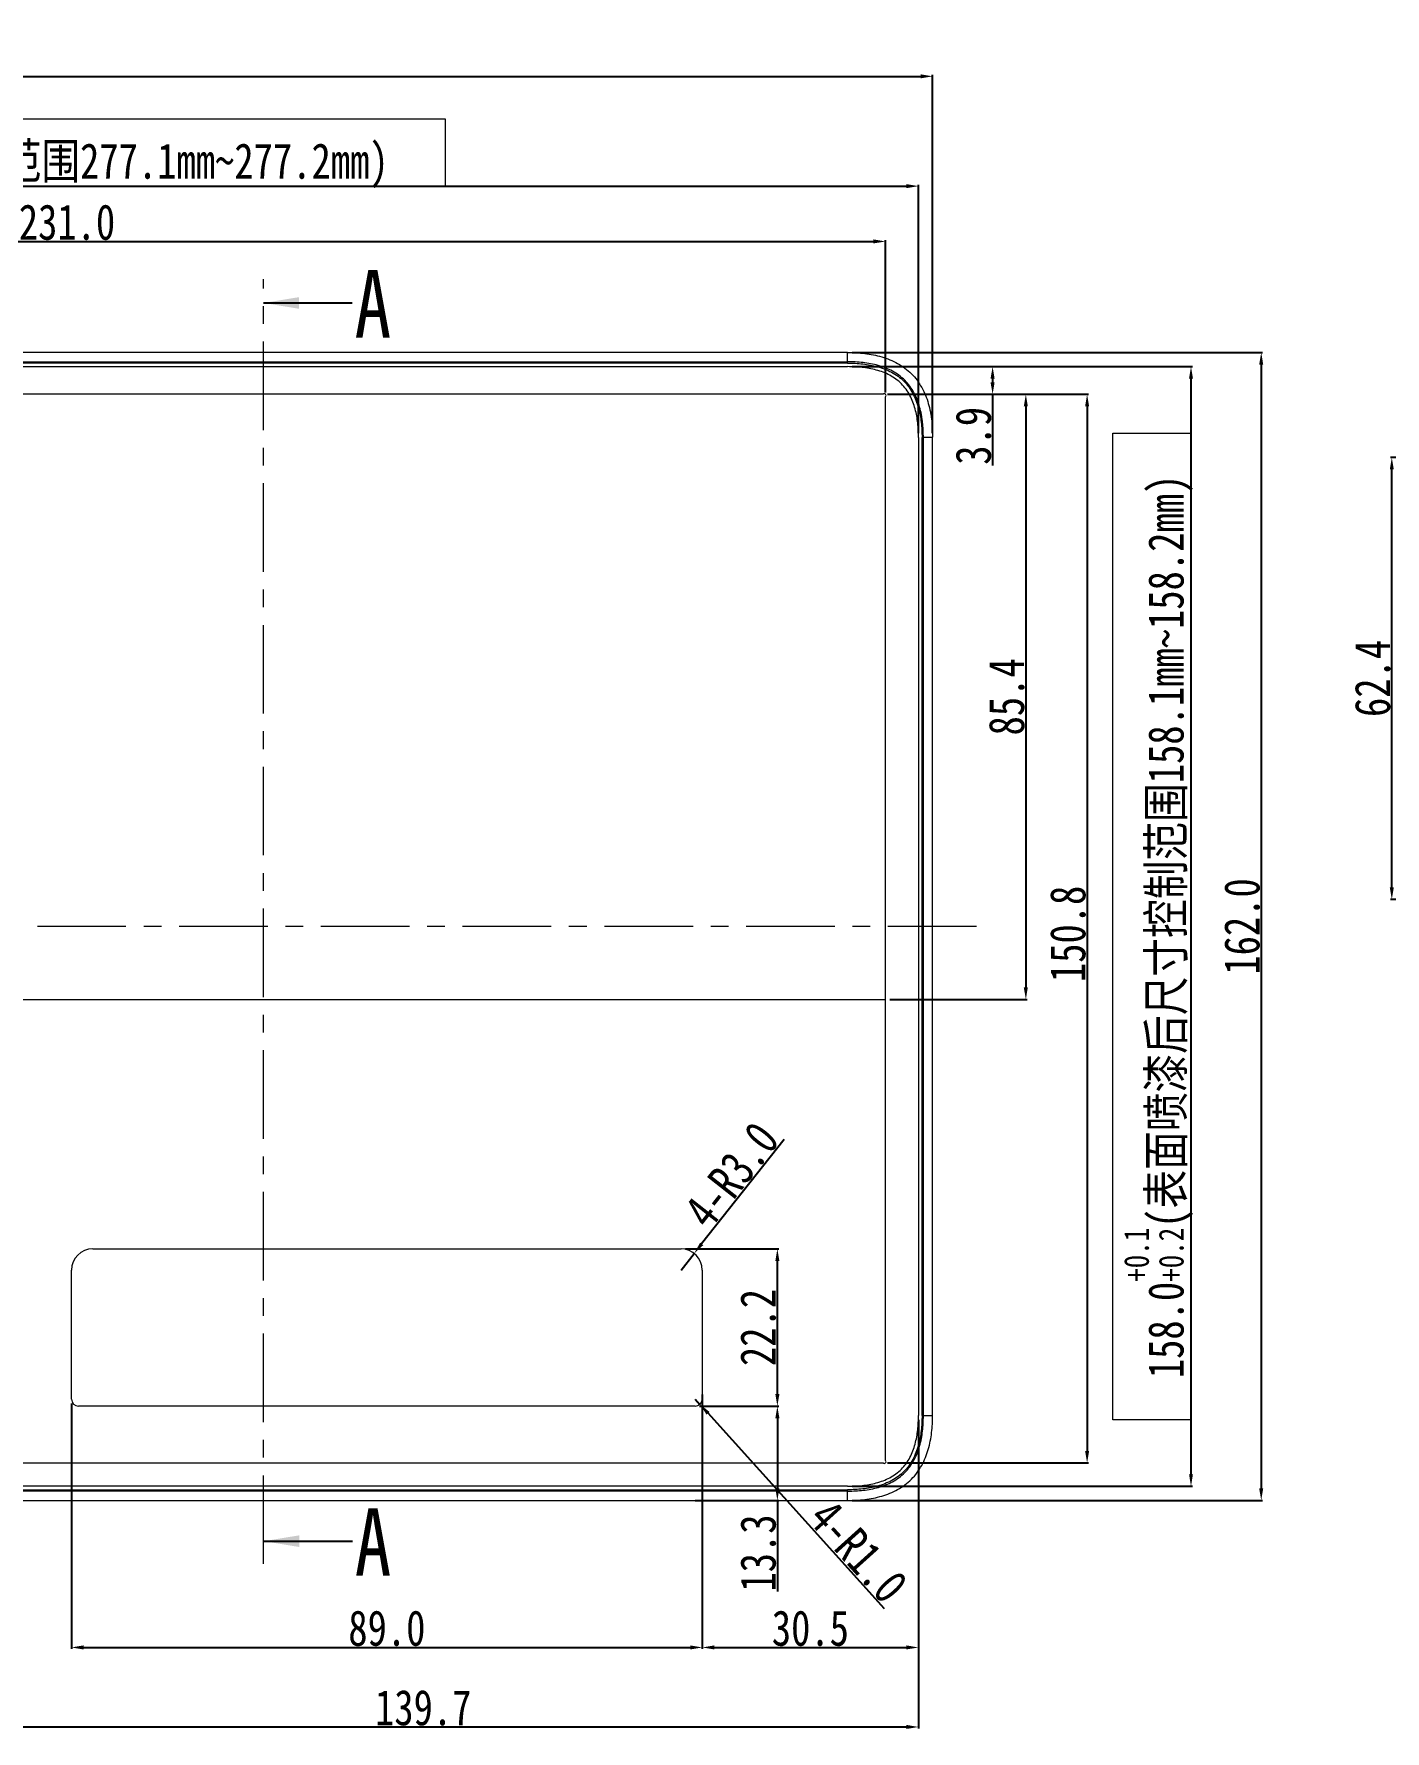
# Model space of a CAD drawing. Header units: inches. Extents: x 26991 to 28396, y -1342 to -349.
# Drawn here: x 27644.1 to 27834.7, y -862.6 to -623.1 of the extents above; entities that cross this region are included whole.
import ezdxf

# ---------------------------------------------------------------- set-up
doc = ezdxf.new("R2010")
doc.units = ezdxf.units.IN
doc.header["$MEASUREMENT"] = 0
doc.linetypes.add('CENTER', pattern=[2, 1.25, -0.25, 0.25, -0.25])
doc.layers.get('0').update_dxf_attribs({"lineweight": 13})
doc.layers.add('DIM', color=1, linetype='Continuous', lineweight=5)
doc.layers.add('中心线', color=7, linetype='CENTER', lineweight=5)
doc.layers.add('注释', color=5, linetype='Continuous')
doc.styles.get("Standard").update_dxf_attribs({"font": ''})
doc.styles.add('汉字专用', font='', dxfattribs={"width": 0.8})
doc.styles.get('Standard').set_extended_font_data('SimSun')
doc.styles.get('汉字专用').set_extended_font_data('SimSun')
doc.dimstyles.new('1', dxfattribs={"dimtxt": 5, "dimasz": 1.7, "dimexe": 0.2, "dimexo": 0.625, "dimgap": 0.2, "dimtad": 1, "dimdec": 1, "dimzin": 1, "dimdsep": 46, "dimtxsty": '汉字专用', "dimcen": 2.5, "dimclrd": 256, "dimclre": 256, "dimclrt": 256, "dimadec": 0, "dimazin": 0, "dimtfac": 1, "dimtdec": 1, "dimtmove": 0, "dimatfit": 3, "dimfxl": 0, "dimarcsym": 0})

# ---------------------------------------------------------------- blocks, each defined once
blk = doc.blocks.new('*D6')
at = {"layer": 'Defpoints', "color": 0}
for p in [(27768.87, -644.53), (27491.87, -680.01), (27768.87, -680.01)]:
    blk.add_point(p, dxfattribs=at)
at = {"layer": 'DIM', "lineweight": -2}
for p, q in [((27491.87, -679.38), (27491.87, -644.33)), ((27493.57, -644.53), (27767.17, -644.53)), ((27768.87, -679.38), (27768.87, -644.33))]:
    blk.add_line(p, q, dxfattribs=at)
at = {"layer": 'DIM'}
for points in [[(27493.57, -644.25), (27493.57, -644.82), (27491.87, -644.53)], [(27767.17, -644.82), (27767.17, -644.25), (27768.87, -644.53)]]:
    blk.add_solid(points, dxfattribs=at)
at = {"layer": 'DIM', "insert": (27630.37, -639.95), "char_height": 5, "attachment_point": 5, "style": '汉字专用'}
blk.add_mtext('277.0{\\H0.7x;\\S+0.1^ +0.2;}(表面喷漆后尺寸控制范围277.1mm~277.2mm)', dxfattribs=at)
blk = doc.blocks.new('*D7')
at = {"layer": 'Defpoints', "color": 0}
for p in [(27770.87, -629.04), (27489.87, -680.01), (27770.87, -680.01)]:
    blk.add_point(p, dxfattribs=at)
at = {"layer": 'DIM', "lineweight": -2}
for p, q in [((27489.87, -679.38), (27489.87, -628.84)), ((27491.57, -629.04), (27769.17, -629.04)), ((27770.87, -679.38), (27770.87, -628.84))]:
    blk.add_line(p, q, dxfattribs=at)
at = {"layer": 'DIM'}
for points in [[(27491.57, -628.75), (27491.57, -629.32), (27489.87, -629.04)], [(27769.17, -629.32), (27769.17, -628.75), (27770.87, -629.04)]]:
    blk.add_solid(points, dxfattribs=at)
at = {"layer": 'DIM', "insert": (27630.37, -626.34), "char_height": 5, "attachment_point": 5, "style": '汉字专用'}
blk.add_mtext('281.0', dxfattribs=at)
blk = doc.blocks.new('*D10')
at = {"layer": 'Defpoints', "color": 0}
for p in [(27764.22, -652.34), (27533.26, -674.26), (27764.22, -674.26)]:
    blk.add_point(p, dxfattribs=at)
at = {"layer": 'DIM', "lineweight": -2}
for p, q in [((27533.26, -673.64), (27533.26, -652.14)), ((27534.96, -652.34), (27762.52, -652.34)), ((27764.22, -673.64), (27764.22, -652.14))]:
    blk.add_line(p, q, dxfattribs=at)
at = {"layer": 'DIM'}
for points in [[(27534.96, -652.05), (27534.96, -652.62), (27533.26, -652.34)], [(27762.52, -652.62), (27762.52, -652.05), (27764.22, -652.34)]]:
    blk.add_solid(points, dxfattribs=at)
at = {"layer": 'DIM', "insert": (27648.74, -649.64), "char_height": 5, "attachment_point": 5, "style": '汉字专用'}
blk.add_mtext('231.0', dxfattribs=at)
blk = doc.blocks.new('*D11')
at = {"layer": 'Defpoints', "color": 0}
for p in [(27758.87, -670.01), (27758.87, -828.01), (27807.32, -828.01)]:
    blk.add_point(p, dxfattribs=at)
at = {"layer": 'DIM', "lineweight": -2}
for p, q in [((27759.5, -670.01), (27807.52, -670.01)), ((27807.32, -671.71), (27807.32, -826.31)), ((27759.5, -828.01), (27807.52, -828.01))]:
    blk.add_line(p, q, dxfattribs=at)
at = {"layer": 'DIM'}
for points in [[(27807.6, -671.71), (27807.04, -671.71), (27807.32, -670.01)], [(27807.04, -826.31), (27807.6, -826.31), (27807.32, -828.01)]]:
    blk.add_solid(points, dxfattribs=at)
at = {"layer": 'DIM', "insert": (27802.74, -749.01), "char_height": 5, "attachment_point": 5, "rotation": 90, "style": '汉字专用'}
blk.add_mtext('158.0{\\H0.7x;\\S+0.1^ +0.2;}(表面喷漆后尺寸控制范围158.1mm~158.2mm)', dxfattribs=at)
blk = doc.blocks.new('*D12')
at = {"layer": 'Defpoints', "color": 0}
for p in [(27758.87, -668.01), (27758.87, -830.01), (27817.23, -830.01)]:
    blk.add_point(p, dxfattribs=at)
at = {"layer": 'DIM', "lineweight": -2}
for p, q in [((27759.5, -668.01), (27817.43, -668.01)), ((27817.23, -669.71), (27817.23, -828.31)), ((27759.5, -830.01), (27817.43, -830.01))]:
    blk.add_line(p, q, dxfattribs=at)
at = {"layer": 'DIM'}
for points in [[(27817.51, -669.71), (27816.94, -669.71), (27817.23, -668.01)], [(27816.94, -828.31), (27817.51, -828.31), (27817.23, -830.01)]]:
    blk.add_solid(points, dxfattribs=at)
at = {"layer": 'DIM', "insert": (27814.53, -749.01), "char_height": 5, "attachment_point": 5, "rotation": 90, "style": '汉字专用'}
blk.add_mtext('162.0', dxfattribs=at)
blk = doc.blocks.new('*D13')
at = {"layer": 'Defpoints', "color": 0}
for p in [(27759.5, -670.01), (27763.87, -673.91), (27779.33, -673.91)]:
    blk.add_point(p, dxfattribs=at)
at = {"layer": 'DIM', "lineweight": -2}
for p, q in [((27760.12, -670.01), (27779.53, -670.01)), ((27779.33, -671.71), (27779.33, -672.21)), ((27764.49, -673.91), (27779.53, -673.91)), ((27779.33, -673.91), (27779.33, -683.94))]:
    blk.add_line(p, q, dxfattribs=at)
at = {"layer": 'DIM'}
for points in [[(27779.61, -671.71), (27779.04, -671.71), (27779.33, -670.01)], [(27779.04, -672.21), (27779.61, -672.21), (27779.33, -673.91)]]:
    blk.add_solid(points, dxfattribs=at)
at = {"layer": 'DIM', "insert": (27776.63, -679.77), "char_height": 5, "attachment_point": 5, "rotation": 90, "style": '汉字专用'}
blk.add_mtext('3.9', dxfattribs=at)
blk = doc.blocks.new('*D14')
at = {"layer": 'Defpoints', "color": 0}
for p in [(27763.87, -673.91), (27763.87, -824.72), (27792.66, -824.72)]:
    blk.add_point(p, dxfattribs=at)
at = {"layer": 'DIM', "lineweight": -2}
for p, q in [((27764.49, -673.91), (27792.86, -673.91)), ((27792.66, -675.61), (27792.66, -823.02)), ((27764.49, -824.72), (27792.86, -824.72))]:
    blk.add_line(p, q, dxfattribs=at)
at = {"layer": 'DIM'}
for points in [[(27792.95, -675.61), (27792.38, -675.61), (27792.66, -673.91)], [(27792.38, -823.02), (27792.95, -823.02), (27792.66, -824.72)]]:
    blk.add_solid(points, dxfattribs=at)
at = {"layer": 'DIM', "insert": (27789.96, -750.06), "char_height": 5, "attachment_point": 5, "rotation": 90, "style": '汉字专用'}
blk.add_mtext('150.8', dxfattribs=at)
blk = doc.blocks.new('*D15')
at = {"layer": 'Defpoints', "color": 0}
for p in [(27763.87, -673.91), (27764.22, -759.31), (27784.02, -759.31)]:
    blk.add_point(p, dxfattribs=at)
at = {"layer": 'DIM', "lineweight": -2}
for p, q in [((27764.49, -673.91), (27784.22, -673.91)), ((27784.02, -675.61), (27784.02, -757.61)), ((27764.85, -759.31), (27784.22, -759.31))]:
    blk.add_line(p, q, dxfattribs=at)
at = {"layer": 'DIM'}
for points in [[(27784.3, -675.61), (27783.73, -675.61), (27784.02, -673.91)], [(27783.73, -757.61), (27784.3, -757.61), (27784.02, -759.31)]]:
    blk.add_solid(points, dxfattribs=at)
at = {"layer": 'DIM', "insert": (27781.32, -716.61), "char_height": 5, "attachment_point": 5, "rotation": 90, "style": '汉字专用'}
blk.add_mtext('85.4', dxfattribs=at)
blk = doc.blocks.new('*D16')
at = {"layer": 'Defpoints', "color": 0}
for p in [(27738.37, -814.44), (27768.87, -818.01), (27768.87, -850.76)]:
    blk.add_point(p, dxfattribs=at)
at = {"layer": 'DIM', "lineweight": -2}
for p, q in [((27738.37, -815.07), (27738.37, -850.96)), ((27768.87, -818.63), (27768.87, -850.96)), ((27740.07, -850.76), (27767.17, -850.76))]:
    blk.add_line(p, q, dxfattribs=at)
at = {"layer": 'DIM'}
for points in [[(27740.07, -850.47), (27740.07, -851.04), (27738.37, -850.76)], [(27767.17, -851.04), (27767.17, -850.47), (27768.87, -850.76)]]:
    blk.add_solid(points, dxfattribs=at)
at = {"layer": 'DIM', "insert": (27753.62, -848.06), "char_height": 5, "attachment_point": 5, "style": '汉字专用'}
blk.add_mtext('30.5', dxfattribs=at)
blk = doc.blocks.new('*D17')
at = {"layer": 'Defpoints', "color": 0}
for p in [(27649.37, -815.71), (27738.37, -815.07), (27738.37, -850.76)]:
    blk.add_point(p, dxfattribs=at)
at = {"layer": 'DIM', "lineweight": -2}
for p, q in [((27649.37, -816.33), (27649.37, -850.96)), ((27738.37, -815.69), (27738.37, -850.96)), ((27651.07, -850.76), (27736.67, -850.76))]:
    blk.add_line(p, q, dxfattribs=at)
at = {"layer": 'DIM'}
for points in [[(27651.07, -850.47), (27651.07, -851.04), (27649.37, -850.76)], [(27736.67, -851.04), (27736.67, -850.47), (27738.37, -850.76)]]:
    blk.add_solid(points, dxfattribs=at)
at = {"layer": 'DIM', "insert": (27693.87, -848.06), "char_height": 5, "attachment_point": 5, "style": '汉字专用'}
blk.add_mtext('89.0', dxfattribs=at)
blk = doc.blocks.new('*D18')
at = {"layer": 'Defpoints', "color": 0}
for p in [(27735.37, -794.51), (27748.96, -794.51), (27737.37, -816.71)]:
    blk.add_point(p, dxfattribs=at)
at = {"layer": 'DIM', "lineweight": -2}
for p, q in [((27736, -794.51), (27749.16, -794.51)), ((27748.96, -815.01), (27748.96, -796.21)), ((27738, -816.71), (27749.16, -816.71))]:
    blk.add_line(p, q, dxfattribs=at)
at = {"layer": 'DIM'}
for points in [[(27749.25, -796.21), (27748.68, -796.21), (27748.96, -794.51)], [(27748.68, -815.01), (27749.25, -815.01), (27748.96, -816.71)]]:
    blk.add_solid(points, dxfattribs=at)
at = {"layer": 'DIM', "insert": (27746.26, -805.61), "char_height": 5, "attachment_point": 5, "rotation": 90, "style": '汉字专用'}
blk.add_mtext('22.2', dxfattribs=at)
blk = doc.blocks.new('*D19')
at = {"layer": 'Defpoints', "color": 0}
for p in [(27737.37, -816.71), (27736.74, -830.01), (27748.96, -830.01)]:
    blk.add_point(p, dxfattribs=at)
at = {"layer": 'DIM', "lineweight": -2}
for p, q in [((27738, -816.71), (27749.16, -816.71)), ((27748.96, -818.41), (27748.96, -828.31)), ((27737.36, -830.01), (27749.16, -830.01)), ((27748.96, -830.01), (27748.96, -842.84))]:
    blk.add_line(p, q, dxfattribs=at)
at = {"layer": 'DIM'}
for points in [[(27749.25, -818.41), (27748.68, -818.41), (27748.96, -816.71)], [(27748.68, -828.31), (27749.25, -828.31), (27748.96, -830.01)]]:
    blk.add_solid(points, dxfattribs=at)
at = {"layer": 'DIM', "insert": (27746.26, -837.43), "char_height": 5, "attachment_point": 5, "rotation": 90, "style": '汉字专用'}
blk.add_mtext('13.3', dxfattribs=at)
blk = doc.blocks.new('*D20')
at = {"layer": 'Defpoints', "color": 0}
for p in [(27735.37, -797.51), (27737.23, -795.15)]:
    blk.add_point(p, dxfattribs=at)
at = {"layer": 'DIM', "lineweight": -2}
for p, q in [((27749.9, -779.07), (27738.28, -793.82)), ((27735.37, -797.51), (27737.23, -795.15))]:
    blk.add_line(p, q, dxfattribs=at)
at = {"layer": 'DIM'}
blk.add_solid([(27738.06, -793.64), (27738.5, -793.99), (27737.23, -795.15)], dxfattribs=at)
at = {"layer": 'DIM', "insert": (27742.49, -784.1), "char_height": 5, "attachment_point": 5, "rotation": 51.7711, "style": '汉字专用'}
blk.add_mtext('4-R3.0', dxfattribs=at)
blk = doc.blocks.new('*D21')
at = {"layer": 'Defpoints', "color": 0}
for p in [(27629.12, -812.51), (27768.87, -818.01), (27768.87, -861.98)]:
    blk.add_point(p, dxfattribs=at)
at = {"layer": 'DIM', "lineweight": -2}
for p, q in [((27629.12, -813.13), (27629.12, -862.18)), ((27768.87, -818.63), (27768.87, -862.18)), ((27630.82, -861.98), (27767.17, -861.98))]:
    blk.add_line(p, q, dxfattribs=at)
at = {"layer": 'DIM'}
for points in [[(27630.82, -861.69), (27630.82, -862.26), (27629.12, -861.98)], [(27767.17, -862.26), (27767.17, -861.69), (27768.87, -861.98)]]:
    blk.add_solid(points, dxfattribs=at)
at = {"layer": 'DIM', "insert": (27699, -859.28), "char_height": 5, "attachment_point": 5, "style": '汉字专用'}
blk.add_mtext('139.7', dxfattribs=at)
blk = doc.blocks.new('*D25')
at = {"layer": 'Defpoints', "color": 0}
for p in [(27737.37, -815.71), (27738.04, -816.45)]:
    blk.add_point(p, dxfattribs=at)
at = {"layer": 'DIM', "lineweight": -2}
for p, q in [((27737.37, -815.71), (27738.04, -816.45)), ((27764.09, -845.33), (27739.18, -817.71))]:
    blk.add_line(p, q, dxfattribs=at)
at = {"layer": 'DIM'}
blk.add_solid([(27739.39, -817.52), (27738.97, -817.9), (27738.04, -816.45)], dxfattribs=at)
at = {"layer": 'DIM', "insert": (27760.38, -837.18), "char_height": 5, "attachment_point": 5, "rotation": 312.0471, "style": '汉字专用'}
blk.add_mtext('4-R1.0', dxfattribs=at)
blk = doc.blocks.new('*D65')
at = {"layer": 'Defpoints', "color": 0}
for p in [(27835.65, -682.81), (27857.66, -682.81), (27850.93, -745.21)]:
    blk.add_point(p, dxfattribs=at)
at = {"layer": 'DIM', "lineweight": -2}
for p, q in [((27857.04, -682.81), (27835.45, -682.81)), ((27835.65, -743.51), (27835.65, -684.51)), ((27850.31, -745.21), (27835.45, -745.21))]:
    blk.add_line(p, q, dxfattribs=at)
at = {"layer": 'DIM'}
for points in [[(27835.93, -684.51), (27835.37, -684.51), (27835.65, -682.81)], [(27835.37, -743.51), (27835.93, -743.51), (27835.65, -745.21)]]:
    blk.add_solid(points, dxfattribs=at)
at = {"layer": 'DIM', "insert": (27832.95, -714.01), "char_height": 5, "attachment_point": 5, "rotation": 90, "style": '汉字专用'}
blk.add_mtext('62.4', dxfattribs=at)

msp = doc.modelspace()

# ---------------------------------------------------------------- linework, layer by layer
at = {"color": 7, "linetype": 'Continuous'}
for p, q in [((27758.87, -668.01), (27501.87, -668.01)), ((27758.87, -669.51), (27758.87, -668.01)), ((27501.87, -669.32), (27758.87, -669.32)), ((27758.87, -669.51), (27501.87, -669.51)), ((27501.87, -670.01), (27758.87, -670.01)), ((27763.87, -673.91), (27533.62, -673.91)), ((27764.22, -824.36), (27764.22, -674.26)), ((27768.87, -680.01), (27768.87, -818.01)), ((27770.87, -680.01), (27769.37, -680.01)), ((27769.37, -818.01), (27769.37, -680.01)), ((27769.56, -818.07), (27769.56, -680.01)), ((27770.87, -818.01), (27770.87, -680.01)), ((27534.26, -759.31), (27764.22, -759.31)), ((27652.37, -794.51), (27735.37, -794.51)), ((27649.37, -815.71), (27649.37, -797.51)), ((27738.37, -797.51), (27738.37, -815.71)), ((27737.37, -816.71), (27650.37, -816.71)), ((27769.37, -818.01), (27770.87, -818.01)), ((27769.55, -818.07), (27769.56, -818.01)), ((27533.62, -824.72), (27763.87, -824.72)), ((27758.87, -828.01), (27533.58, -828.01)), ((27534.06, -828.5), (27758.87, -828.5)), ((27758.87, -830.01), (27758.87, -828.5)), ((27758.87, -828.69), (27534.07, -828.69)), ((27534.07, -830.01), (27758.87, -830.01))]:
    msp.add_line(p, q, dxfattribs=at)
for centre, radius, start, end in [((27764.05, -674.08), 0.25, 315, 135), ((27652.37, -797.51), 3, 90, 180), ((27735.37, -797.51), 3, 0, 90), ((27650.37, -815.71), 1, 180, 270), ((27737.37, -815.71), 1, 270, 0), ((27764.05, -824.54), 0.25, 225, 45), ((27758.9, -805.66), 23.04, 269.9389, 270.1018)]:
    msp.add_arc(centre, radius, start, end, dxfattribs=at)
for points, knots in [([(27758.87, -668.01), (27759.68, -668.01), (27761.31, -668.09), (27763.7, -668.56), (27765.98, -669.47), (27767.96, -670.92), (27769.18, -672.58), (27769.88, -674.04), (27770.28, -675.19), (27770.52, -676.18), (27770.66, -676.98), (27770.74, -677.58), (27770.79, -678.08), (27770.82, -678.49), (27770.84, -678.79), (27770.86, -679.1), (27770.86, -679.35), (27770.87, -679.55), (27770.87, -679.68), (27770.87, -679.78), (27770.87, -679.86), (27770.87, -679.92), (27770.87, -679.97), (27770.88, -680), (27770.87, -680.01)], [0, 0, 0, 0, 0.125106, 0.250161, 0.375115, 0.499922, 0.624695, 0.687231, 0.74977, 0.812315, 0.843595, 0.874875, 0.906156, 0.921796, 0.937437, 0.953078, 0.968718, 0.976539, 0.984359, 0.988269, 0.992179, 0.996088, 0.998046, 1, 1, 1, 1]), ([(27769.56, -680.01), (27769.55, -680), (27769.56, -679.97), (27769.56, -679.93), (27769.56, -679.87), (27769.56, -679.8), (27769.56, -679.71), (27769.55, -679.6), (27769.55, -679.42), (27769.54, -679.19), (27769.53, -678.92), (27769.51, -678.65), (27769.49, -678.29), (27769.44, -677.84), (27769.37, -677.3), (27769.26, -676.58), (27769.05, -675.7), (27768.71, -674.66), (27768.26, -673.67), (27767.67, -672.75), (27766.73, -671.64), (27765.24, -670.57), (27763.2, -669.77), (27761.05, -669.39), (27759.6, -669.32), (27758.87, -669.32)], [0, 0, 0, 0, 0.001947, 0.003917, 0.00782, 0.011727, 0.015636, 0.023454, 0.031273, 0.046909, 0.062545, 0.078182, 0.093818, 0.12509, 0.156362, 0.187633, 0.25016, 0.312683, 0.375201, 0.437716, 0.500237, 0.624986, 0.749899, 0.874924, 1, 1, 1, 1]), ([(27758.87, -669.51), (27759.59, -669.51), (27761.02, -669.58), (27763.12, -669.96), (27765.13, -670.72), (27766.88, -671.98), (27768.15, -673.74), (27768.92, -675.75), (27769.3, -677.87), (27769.37, -679.29), (27769.37, -680.01)], [0, 0, 0, 0, 0.125396, 0.250564, 0.374503, 0.499363, 0.624062, 0.749686, 0.874457, 1, 1, 1, 1]), ([(27768.87, -680.01), (27768.87, -679.33), (27768.81, -677.97), (27768.52, -676.3), (27768.1, -674.99), (27767.68, -674.06), (27767.14, -673.18), (27766.48, -672.4), (27765.7, -671.74), (27764.53, -671.02), (27762.93, -670.42), (27760.91, -670.07), (27759.56, -670.01), (27758.87, -670.01)], [0, 0, 0, 0, 0.125012, 0.250012, 0.312512, 0.375012, 0.437512, 0.500012, 0.562512, 0.625012, 0.750012, 0.875013, 1, 1, 1, 1]), ([(27758.87, -830.01), (27759.68, -830.01), (27761.31, -829.93), (27763.71, -829.47), (27765.98, -828.56), (27767.96, -827.1), (27769.42, -825.11), (27770.32, -822.84), (27770.79, -820.44), (27770.87, -818.82), (27770.87, -818.01)], [0, 0, 0, 0, 0.125124, 0.250194, 0.375158, 0.499997, 0.624831, 0.749804, 0.874877, 1, 1, 1, 1]), ([(27758.87, -828.01), (27759.56, -828.01), (27760.91, -827.95), (27762.58, -827.66), (27763.89, -827.24), (27764.82, -826.82), (27765.7, -826.28), (27766.48, -825.61), (27767.14, -824.84), (27767.86, -823.67), (27768.46, -822.07), (27768.81, -820.05), (27768.87, -818.69), (27768.87, -818.01)], [0, 0, 0, 0, 0.125012, 0.250012, 0.312512, 0.375012, 0.437512, 0.500012, 0.562512, 0.625012, 0.750012, 0.875013, 1, 1, 1, 1]), ([(27769.37, -818.01), (27769.37, -818.72), (27769.3, -820.15), (27768.92, -822.26), (27768.16, -824.26), (27766.9, -826.02), (27765.14, -827.28), (27763.13, -828.06), (27761.01, -828.44), (27759.59, -828.5), (27758.87, -828.5)], [0, 0, 0, 0, 0.125396, 0.250564, 0.374503, 0.499363, 0.624062, 0.749686, 0.874457, 1, 1, 1, 1]), ([(27758.94, -828.69), (27759.66, -828.69), (27761.1, -828.62), (27763.23, -828.23), (27765.26, -827.45), (27767.02, -826.15), (27768.31, -824.39), (27769.1, -822.36), (27769.49, -820.23), (27769.56, -818.79), (27769.56, -818.07)], [0, 0, 0, 0, 0.125012, 0.250011, 0.37492, 0.500092, 0.62513, 0.750068, 0.875004, 1, 1, 1, 1])]:
    msp.add_open_spline(points, degree=3, knots=knots, dxfattribs=at)
at = {"layer": 'DIM'}
for points in [[(27560.6, -644.53), (27702.16, -644.53), (27702.16, -635.09), (27560.6, -635.09)], [(27807.32, -818.62), (27796.28, -818.62), (27796.28, -679.39), (27807.32, -679.39)]]:
    msp.add_lwpolyline(points, close=True, dxfattribs=at)
at = {"layer": '中心线', "color": 2, "ltscale": 10}
for p, q in [((27676.47, -838.97), (27676.47, -657.68)), ((27777.06, -749.01), (27482.3, -749.01))]:
    msp.add_line(p, q, dxfattribs=at)

# ---------------------------------------------------------------- texts
at = {"layer": '注释', "color": 3, "linetype": 'Continuous', "char_height": 9.525, "width": 166.0938, "attachment_point": 2, "line_spacing_factor": 0.9}
for insert in [(27691.89, -656.38), (27691.91, -831.12)]:
    msp.add_mtext('{\\W0.8;\\C1;A}', dxfattribs=dict(at, insert=insert))

# ---------------------------------------------------------------- dimensions: what is measured, and where the dimension line sits
at = {"layer": 'DIM'}
for base, p1, p2, picture, middle in [((27770.87, -629.04), (27489.87, -680.01), (27770.87, -680.01), '*D7', (27630.37, -626.34)), ((27764.22, -652.34), (27533.26, -674.26), (27764.22, -674.26), '*D10', (27648.74, -649.64)), ((27768.87262654, -861.97605044), (27629.12262654, -812.50778955), (27768.87262654, -818.00844145), '*D21', (27698.99762654, -859.27605044)), ((27738.37, -850.76), (27649.37, -815.71), (27738.37, -815.07), '*D17', (27693.87, -848.06)), ((27768.87, -850.76), (27738.37, -814.44), (27768.87, -818.01), '*D16', (27753.62, -848.06))]:
    dim = msp.add_linear_dim(base=base, p1=p1, p2=p2, dimstyle='1', dxfattribs=at)
    dim.commit()
    dim.dimension.update_dxf_attribs({"geometry": picture, "text_midpoint": middle})
dim = msp.add_linear_dim(base=(27768.87, -644.53), p1=(27491.87, -680.01), p2=(27768.87, -680.01), text='<>{\\H0.7x;\\S+0.1^ +0.2;}(表面喷漆后尺寸控制范围277.1mm~277.2mm)', dimstyle='1', dxfattribs=at)
dim.commit()
dim.dimension.update_dxf_attribs({"geometry": '*D6', "text_midpoint": (27630.37, -639.95)})
dim = msp.add_linear_dim(base=(27807.32, -828.01), p1=(27758.87, -670.01), p2=(27758.87, -828.01), angle=90, text='<>{\\H0.7x;\\S+0.1^ +0.2;}(表面喷漆后尺寸控制范围158.1mm~158.2mm)', dimstyle='1', dxfattribs=at)
dim.commit()
dim.dimension.update_dxf_attribs({"geometry": '*D11', "text_midpoint": (27802.74, -749.01)})
for base, p1, p2, picture, middle in [((27817.23, -830.01), (27758.87, -668.01), (27758.87, -830.01), '*D12', (27814.53, -749.01)), ((27779.33, -673.91), (27759.5, -670.01), (27763.87, -673.91), '*D13', (27776.63, -679.77)), ((27784.02, -759.31), (27763.87, -673.91), (27764.22, -759.31), '*D15', (27781.32, -716.61)), ((27835.65, -682.81), (27850.93, -745.21), (27857.66, -682.81), '*D65', (27832.95, -714.01)), ((27748.96, -794.51), (27737.37, -816.71), (27735.37, -794.51), '*D18', (27746.26, -805.61))]:
    dim = msp.add_linear_dim(base=base, p1=p1, p2=p2, angle=90, dimstyle='1', dxfattribs=at)
    dim.commit()
    dim.dimension.update_dxf_attribs({"geometry": picture, "text_midpoint": middle})
for base, p1, p2, picture, middle in [((27792.66, -824.72), (27763.87, -673.91), (27763.87, -824.72), '*D14', (27792.66, -750.06)), ((27748.96, -830.01), (27737.37, -816.71), (27736.74, -830.01), '*D19', (27748.96, -837.43))]:
    dim = msp.add_linear_dim(base=base, p1=p1, p2=p2, angle=90, dimstyle='1', dxfattribs=at)
    dim.commit()
    dim.dimension.update_dxf_attribs({"geometry": picture, "text_midpoint": middle, "dimtype": 160})
for center, mpoint, picture, middle in [((27735.37, -797.51), (27737.23, -795.15), '*D20', (27743.07, -787.74)), ((27737.37, -815.71), (27738.04, -816.45), '*D25', (27758.37, -838.99))]:
    dim = msp.add_radius_dim(center=center, mpoint=mpoint, text='4-<>', dimstyle='1', dxfattribs=at)
    dim.commit()
    dim.dimension.update_dxf_attribs({"geometry": picture, "text_midpoint": middle, "dimtype": 164})

# ---------------------------------------------------------------- leaders
for points in [[(27676.48, -661.02), (27688.98, -661.02)], [(27676.5, -835.76), (27689.01, -835.76)]]:
    msp.add_leader(points, dimstyle='1', override={"dimasz": 5, "dimgap": 0.2, "dimtad": 0}, dxfattribs=at)

doc.saveas('drawing.dxf')
